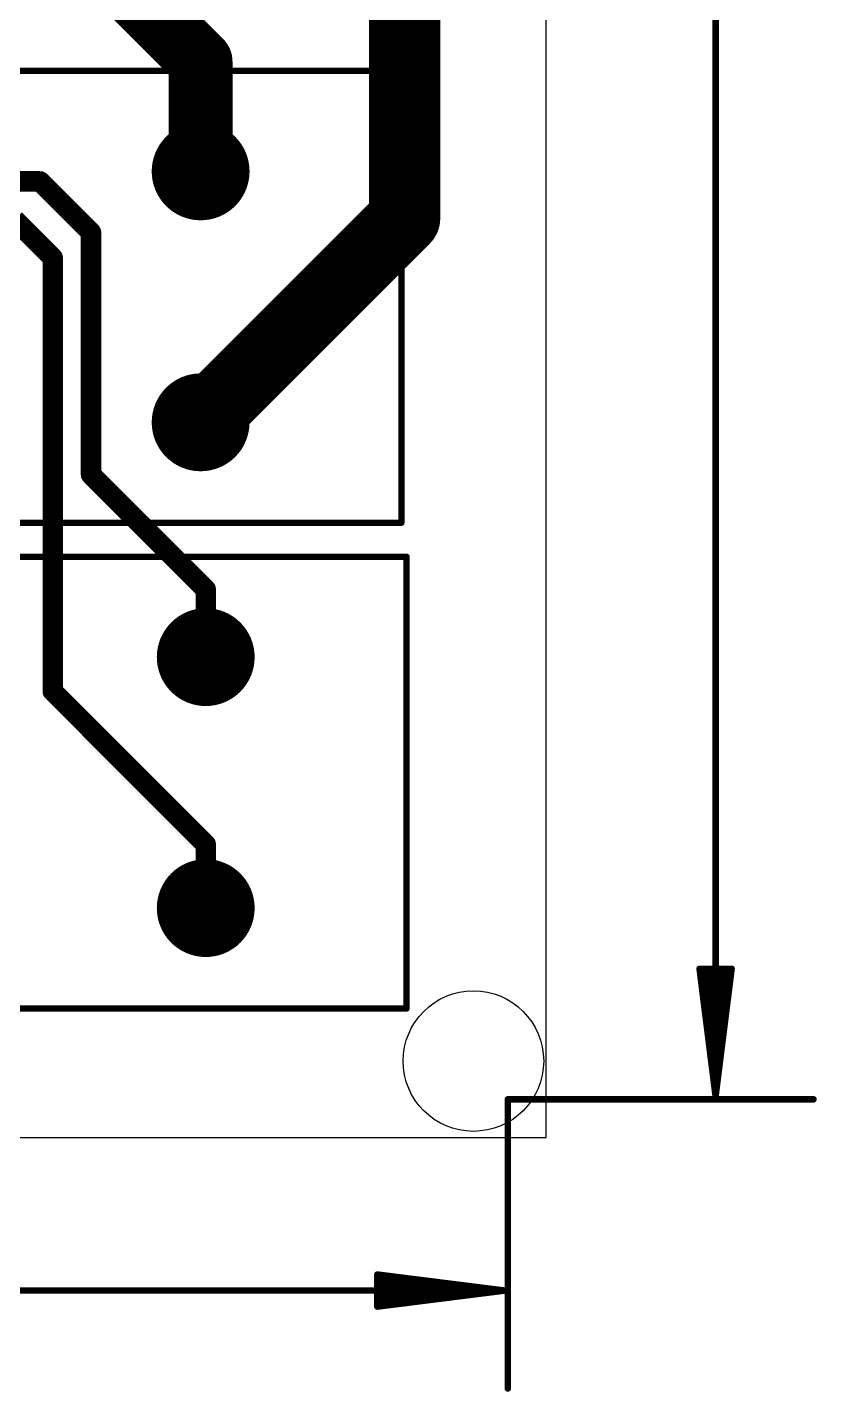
# Model space of a CAD drawing. Extents: x -1 to 57.9, y -5.8 to 55.6.
# Drawn here: x 42.16 to 57.89, y -5.83 to 21.36 of the extents above; entities that cross this region are included whole.
import ezdxf

# ---------------------------------------------------------------- set-up
doc = ezdxf.new("R2010")
doc.units = 0
for name, color, linetype in [('1', 22, 'CONTINUOUS'), ('16', 175, 'CONTINUOUS'), ('17', 82, 'CONTINUOUS'), ('20', 7, 'CONTINUOUS'), ('21', 253, 'CONTINUOUS'), ('23', 7, 'CONTINUOUS'), ('25', 253, 'CONTINUOUS')]:
    doc.layers.add(name, color=color, linetype=linetype)

# ---------------------------------------------------------------- blocks, each defined once
blk = doc.blocks.new('ROUNDP')
at = {"const_width": 0.5}
blk.add_lwpolyline([(0, -0.25, 1), (0, 0.25, 1), (0, -0.25)], format="xyb", dxfattribs=at)

msp = doc.modelspace()

# ---------------------------------------------------------------- linework, layer by layer
at = {"layer": '1'}
for points, const_width in [([(45.6184, 20.6756), (41.91, 24.384)], 1.27), ([(45.6184, 18.4874), (45.6184, 20.6756)], 1.27), ([(42.418, 18.288), (38.862, 18.288)], 0.4064), ([(43.434, 17.272), (42.418, 18.288)], 0.4064), ([(42.672, 16.764), (41.91, 17.526)], 0.4064), ([(43.434, 12.446), (43.434, 17.272)], 0.4064), ([(42.672, 8.128), (42.672, 16.764)], 0.4064), ([(45.72, 10.16), (43.434, 12.446)], 0.4064), ([(45.72, 8.81), (45.72, 10.16)], 0.4064), ([(45.72, 5.08), (42.672, 8.128)], 0.4064), ([(45.72, 3.81), (45.72, 5.08)], 0.4064)]:
    msp.add_lwpolyline(points, dxfattribs=dict(at, const_width=const_width))
for points, const_width in [([(45.9359, 20.6756, 1), (45.3009, 20.6756)], 0.635), ([(45.3939, 20.4511, 1), (45.8429, 20.9001)], 0.635), ([(45.3009, 18.4874, 1), (45.9359, 18.4874)], 0.635), ([(42.4898, 18.3598, 1), (42.3462, 18.2162)], 0.2032), ([(42.418, 18.1864, 1), (42.418, 18.3896)], 0.2032), ([(43.5356, 17.272, 1), (43.3324, 17.272)], 0.2032), ([(43.3622, 17.2002, 1), (43.5058, 17.3438)], 0.2032), ([(42.7736, 16.764, 1), (42.5704, 16.764)], 0.2032), ([(42.6002, 16.6922, 1), (42.7438, 16.8358)], 0.2032), ([(43.3324, 12.446, 1), (43.5356, 12.446)], 0.2032), ([(43.5058, 12.5178, 1), (43.3622, 12.3742)], 0.2032), ([(45.8216, 10.16, 1), (45.6184, 10.16)], 0.2032), ([(45.6482, 10.0882, 1), (45.7918, 10.2318)], 0.2032), ([(45.6184, 8.81, 1), (45.8216, 8.81)], 0.2032), ([(42.5704, 8.128, 1), (42.7736, 8.128)], 0.2032), ([(42.7438, 8.1998, 1), (42.6002, 8.0562)], 0.2032), ([(45.8216, 5.08, 1), (45.6184, 5.08)], 0.2032), ([(45.6482, 5.0082, 1), (45.7918, 5.1518)], 0.2032), ([(45.6184, 3.81, 1), (45.8216, 3.81)], 0.2032)]:
    msp.add_lwpolyline(points, format="xyb", dxfattribs=dict(at, const_width=const_width))
at = {"layer": '16', "const_width": 1.4224}
for points in [[(49.6824, 27.9908), (49.6824, 17.5514)], [(49.6824, 17.5514), (45.6184, 13.4874)]]:
    msp.add_lwpolyline(points, dxfattribs=at)
at = {"layer": '16', "const_width": 0.7112}
for points in [[(49.9338, 17.3, 1), (49.431, 17.8028)], [(49.3268, 17.5514, 1), (50.038, 17.5514)], [(45.367, 13.7388, 1), (45.8698, 13.236)]]:
    msp.add_lwpolyline(points, format="xyb", dxfattribs=at)
at = {"layer": '20'}
for p, q in [((52.502, -0.762), (52.502, 55.616)), ((-1.016, -0.762), (52.502, -0.762))]:
    msp.add_line(p, q, dxfattribs=at)
msp.add_circle((51.054, 0.762), 1.4, dxfattribs=at)
at = {"layer": '21', "const_width": 0.127}
for points in [[(41.6184, 20.4874), (45.6184, 20.4874)], [(45.6184, 20.4874), (46.6184, 20.4874)], [(46.6184, 20.4874), (49.6184, 20.4874)], [(49.6184, 20.4874), (49.6184, 11.4874)], [(49.6184, 11.4874), (41.6184, 11.4874)], [(41.72, 10.81), (45.72, 10.81)], [(45.72, 10.81), (46.72, 10.81)], [(46.72, 10.81), (49.72, 10.81)], [(49.72, 10.81), (49.72, 1.81)], [(49.72, 1.81), (41.72, 1.81)]]:
    msp.add_lwpolyline(points, dxfattribs=at)
at = {"layer": '21', "const_width": 0.0635}
for points in [[(45.6184, 20.5191, 1), (45.6184, 20.4557)], [(45.6184, 20.4557, 1), (45.6184, 20.5191)], [(46.6184, 20.5191, 1), (46.6184, 20.4557)], [(46.6184, 20.4557, 1), (46.6184, 20.5191)], [(49.6502, 20.4874, 1), (49.5866, 20.4874)], [(49.6184, 20.4557, 1), (49.6184, 20.5191)], [(49.5866, 11.4874, 1), (49.6502, 11.4874)], [(49.6184, 11.4557, 1), (49.6184, 11.5192)], [(45.72, 10.8418, 1), (45.72, 10.7782)], [(45.72, 10.7782, 1), (45.72, 10.8418)], [(46.72, 10.8418, 1), (46.72, 10.7782)], [(46.72, 10.7782, 1), (46.72, 10.8418)], [(49.7518, 10.81, 1), (49.6882, 10.81)], [(49.72, 10.7782, 1), (49.72, 10.8418)], [(49.6882, 1.81, 1), (49.7518, 1.81)], [(49.72, 1.7783, 1), (49.72, 1.8417)]]:
    msp.add_lwpolyline(points, format="xyb", dxfattribs=at)
at = {"layer": '23'}
for p in [(45.6184, 13.4874), (45.72, 3.81)]:
    msp.add_point(p, dxfattribs=at)
at = {"layer": '25', "const_width": 0.13}
for points in [[(55.88, 0.065), (55.88, 53.265)], [(55.88, 0.065), (55.5608, 2.6)], [(55.5608, 2.6), (56.1992, 2.6)], [(55.88, 0.065), (55.62, 2.6)], [(55.88, 0.065), (55.75, 2.6)], [(56.1992, 2.6), (55.88, 0.065)], [(56.01, 2.6), (55.88, 0.065)], [(56.14, 2.6), (55.88, 0.065)], [(51.74, 0), (51.74, -5.76)], [(51.74, 0), (57.83, 0)], [(51.675, -3.81), (49.14, -3.4908)], [(49.14, -3.4908), (49.14, -4.1292)], [(51.675, -3.81), (49.14, -3.55)], [(0.065, -3.81), (51.675, -3.81)], [(51.675, -3.81), (49.14, -3.68)], [(49.14, -4.1292), (51.675, -3.81)], [(49.14, -3.94), (51.675, -3.81)], [(49.14, -4.07), (51.675, -3.81)]]:
    msp.add_lwpolyline(points, dxfattribs=at)
at = {"layer": '25', "const_width": 0.065}
for points in [[(55.593, 2.6041, 1), (55.5285, 2.5959)], [(55.5608, 2.6325, 1), (55.5608, 2.5675)], [(55.6523, 2.6033, 1), (55.5877, 2.5967)], [(55.7825, 2.6017, 1), (55.7175, 2.5983)], [(56.0425, 2.5983, 1), (55.9775, 2.6017)], [(56.1723, 2.5967, 1), (56.1077, 2.6033)], [(56.2315, 2.5959, 1), (56.167, 2.6041)], [(56.1992, 2.5675, 1), (56.1992, 2.6325)], [(51.7725, 0, 1), (51.7075, 0)], [(51.74, 0.0325, 1), (51.74, -0.0325)], [(55.8478, 0.0691, 1), (55.9122, 0.0609)], [(55.8477, 0.0683, 1), (55.9123, 0.0617)], [(55.8475, 0.0633, 1), (55.9125, 0.0667)], [(55.8475, 0.0667, 1), (55.9125, 0.0633)], [(55.8475, 0.065, 1), (55.9125, 0.065)], [(55.8477, 0.0617, 1), (55.9123, 0.0683)], [(55.8478, 0.0609, 1), (55.9122, 0.0691)], [(57.83, -0.0325, 1), (57.83, 0.0325)], [(49.1441, -3.4585, 1), (49.1359, -3.523)], [(49.1725, -3.4908, 1), (49.1075, -3.4908)], [(49.1433, -3.5177, 1), (49.1367, -3.5823)], [(49.1417, -3.6475, 1), (49.1383, -3.7125)], [(51.6791, -3.8422, 1), (51.6709, -3.7778)], [(51.6709, -3.8422, 1), (51.6791, -3.7778)], [(51.6783, -3.8423, 1), (51.6717, -3.7777)], [(51.6717, -3.8423, 1), (51.6783, -3.7777)], [(51.6733, -3.8425, 1), (51.6767, -3.7775)], [(51.6767, -3.8425, 1), (51.6733, -3.7775)], [(51.675, -3.8425, 1), (51.675, -3.7775)], [(49.1383, -3.9075, 1), (49.1417, -3.9725)], [(49.1367, -4.0377, 1), (49.1433, -4.1023)], [(49.1359, -4.097, 1), (49.1441, -4.1615)], [(49.1075, -4.1292, 1), (49.1725, -4.1292)], [(51.7075, -5.76, 1), (51.7725, -5.76)]]:
    msp.add_lwpolyline(points, format="xyb", dxfattribs=at)

# ---------------------------------------------------------------- block references
at = {"layer": '17', "xscale": 1.95, "yscale": 1.95, "rotation": 90}
for p in [(45.6184, 18.4874), (45.6184, 18.4874), (45.6184, 13.4874), (45.6184, 13.4874), (45.72, 8.81), (45.72, 8.81), (45.72, 3.81), (45.72, 3.81)]:
    msp.add_blockref('ROUNDP', p, dxfattribs=at)

doc.saveas('drawing.dxf')
